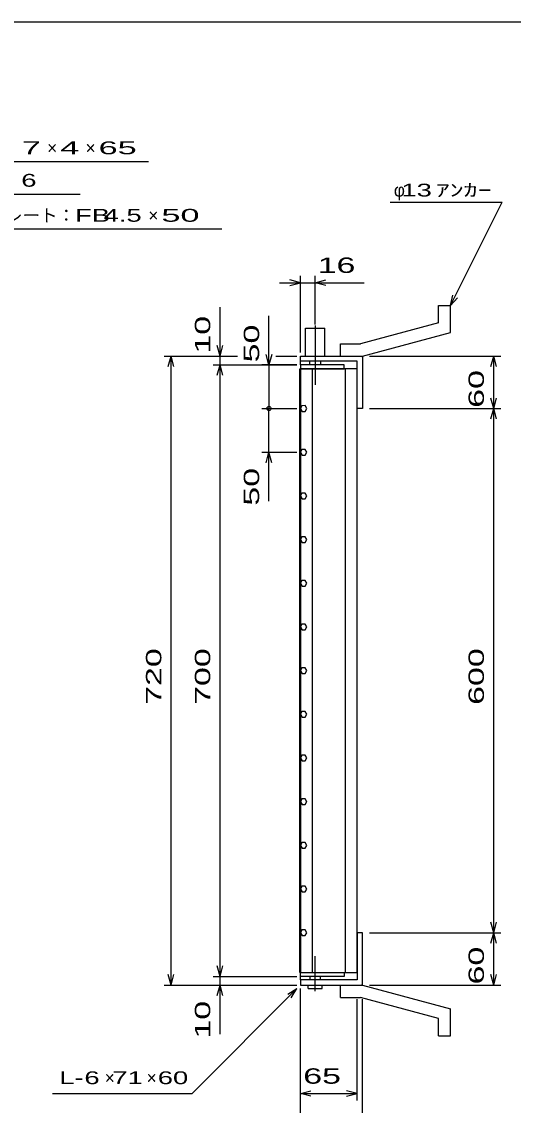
# Model space of a CAD drawing. Units: millimetres, scale not verified. Extents: x -1456 to 1385, y -1026 to 843.
# Drawn here: x -487 to 76, y -398 to 843 of the extents above; entities that cross this region are included whole.
import ezdxf
from ezdxf.enums import TextEntityAlignment as Align

# ---------------------------------------------------------------- set-up
doc = ezdxf.new("R2010")
doc.units = ezdxf.units.MM
doc.header["$LTSCALE"] = 8
doc.linetypes.add('LONG_DASHED_DOTTED', pattern=[15.25, 12, -1.5, 0.25, -1.5])
for name, color, linetype, lineweight in [('0_2', 150, 'Continuous', 25), ('16', 3, 'Continuous', 25), ('19', 6, 'Continuous', 25), ('22', 4, 'Continuous', 25)]:
    doc.layers.add(name, color=color, linetype=linetype, lineweight=lineweight)
doc.styles.add('ベクトル', font='')
doc.styles.get('ベクトル').set_extended_font_data('ベクトル')

msp = doc.modelspace()

# ---------------------------------------------------------------- linework, layer by layer
at = {"layer": '0_2'}
msp.add_line((-1383.2, 842.8), (1384.8, 842.8), dxfattribs=at)
at = {"layer": '16'}
for p, q in [((-117.923, 450.038), (-167.923, 450.038)), ((-167.923, 450.038), (-167.923, 445.538)), ((-117.923, 445.538), (-117.923, 450.038)), ((-168.623, -245.462), (-168.623, 445.538)), ((-168.623, 445.538), (-167.923, 445.538)), ((-167.923, 445.538), (-117.923, 445.538)), ((-167.923, 445.538), (-167.923, -245.462)), ((-102.923, 445.538), (-167.923, 445.538)), ((-154.423, 445.538), (-154.423, -245.462)), ((-116.423, -245.462), (-116.423, 445.538)), ((-102.923, -245.462), (-102.923, 445.538)), ((-166.069, 403.273), (-167.922, 400.013)), ((-167.922, 400.013), (-166.026, 396.778)), ((-162.319, 403.298), (-166.069, 403.273)), ((-160.423, 400.038), (-162.319, 403.298)), ((-162.276, 396.803), (-160.423, 400.063)), ((-166.026, 396.778), (-162.276, 396.803)), ((-166.069, 353.273), (-167.922, 350.013)), ((-167.922, 350.013), (-166.026, 346.778)), ((-162.319, 353.298), (-166.069, 353.273)), ((-160.423, 350.038), (-162.319, 353.298)), ((-162.276, 346.803), (-160.423, 350.063)), ((-166.026, 346.778), (-162.276, 346.803)), ((-166.069, 303.273), (-167.922, 300.013)), ((-167.922, 300.013), (-166.026, 296.778)), ((-162.319, 303.298), (-166.069, 303.273)), ((-160.423, 300.038), (-162.319, 303.298)), ((-162.276, 296.803), (-160.423, 300.063)), ((-166.026, 296.778), (-162.276, 296.803)), ((-166.069, 253.273), (-167.922, 250.013)), ((-167.922, 250.013), (-166.026, 246.778)), ((-162.319, 253.298), (-166.069, 253.273)), ((-160.423, 250.038), (-162.319, 253.298)), ((-162.276, 246.803), (-160.423, 250.063)), ((-166.026, 246.778), (-162.276, 246.803)), ((-166.069, 203.273), (-167.922, 200.013)), ((-167.922, 200.013), (-166.026, 196.778)), ((-162.319, 203.298), (-166.069, 203.273)), ((-160.423, 200.038), (-162.319, 203.298)), ((-162.276, 196.803), (-160.423, 200.063)), ((-166.026, 196.778), (-162.276, 196.803)), ((-166.069, 153.273), (-167.922, 150.013)), ((-167.922, 150.013), (-166.026, 146.778)), ((-162.319, 153.298), (-166.069, 153.273)), ((-160.423, 150.038), (-162.319, 153.298)), ((-162.276, 146.803), (-160.423, 150.063)), ((-166.026, 146.778), (-162.276, 146.803)), ((-166.069, 103.273), (-167.922, 100.013)), ((-167.922, 100.013), (-166.026, 96.778)), ((-162.319, 103.298), (-166.069, 103.273)), ((-160.423, 100.038), (-162.319, 103.298)), ((-162.276, 96.803), (-160.423, 100.063)), ((-166.026, 96.778), (-162.276, 96.803)), ((-166.069, 53.273), (-167.922, 50.013)), ((-167.922, 50.013), (-166.026, 46.778)), ((-162.319, 53.298), (-166.069, 53.273)), ((-160.423, 50.038), (-162.319, 53.298)), ((-162.276, 46.803), (-160.423, 50.063)), ((-166.026, 46.778), (-162.276, 46.803)), ((-166.069, 3.273), (-167.922, 0.013)), ((-167.922, 0.013), (-166.026, -3.222)), ((-162.319, 3.298), (-166.069, 3.273)), ((-160.423, 0.038), (-162.319, 3.298)), ((-162.276, -3.197), (-160.423, 0.063)), ((-166.026, -3.222), (-162.276, -3.197)), ((-166.069, -46.727), (-167.922, -49.987)), ((-162.319, -46.702), (-166.069, -46.727)), ((-160.423, -49.962), (-162.319, -46.702)), ((-167.922, -49.987), (-166.026, -53.222)), ((-166.026, -53.222), (-162.276, -53.197)), ((-162.276, -53.197), (-160.423, -49.937)), ((-166.069, -96.727), (-167.922, -99.987)), ((-162.319, -96.702), (-166.069, -96.727)), ((-160.423, -99.962), (-162.319, -96.702)), ((-167.922, -99.987), (-166.026, -103.222)), ((-166.026, -103.222), (-162.276, -103.197)), ((-162.276, -103.197), (-160.423, -99.937)), ((-166.069, -146.727), (-167.922, -149.987)), ((-162.319, -146.702), (-166.069, -146.727)), ((-160.423, -149.962), (-162.319, -146.702)), ((-167.922, -149.987), (-166.026, -153.222)), ((-166.026, -153.222), (-162.276, -153.197)), ((-162.276, -153.197), (-160.423, -149.937)), ((-166.069, -196.727), (-167.922, -199.987)), ((-162.319, -196.702), (-166.069, -196.727)), ((-160.423, -199.962), (-162.319, -196.702)), ((-167.922, -199.987), (-166.026, -203.222)), ((-166.026, -203.222), (-162.276, -203.197)), ((-162.276, -203.197), (-160.423, -199.937)), ((-167.923, -245.462), (-168.623, -245.462)), ((-167.923, -245.462), (-117.923, -245.462)), ((-167.923, -249.962), (-167.923, -245.462)), ((-167.923, -245.462), (-102.923, -245.462)), ((-117.923, -245.462), (-117.923, -249.962)), ((-117.923, -249.962), (-167.923, -249.962))]:
    msp.add_line(p, q, dxfattribs=at)
at = {"layer": '19'}
for p, q in [((-9.923, 518.038), (4.077, 518.038)), ((-9.923, 498.038), (-9.923, 518.038)), ((4.077, 487.038), (4.077, 518.038)), ((-9.923, 498.038), (-98.923, 474.038)), ((-161.923, 460.038), (-161.923, 492.038)), ((-161.923, 492.038), (-139.923, 492.038)), ((-139.923, 460.038), (-139.923, 492.038)), ((-96.923, 460.038), (4.077, 487.038)), ((-121.923, 474.038), (-98.923, 474.038)), ((-121.923, 460.038), (-121.923, 474.038)), ((-167.923, 450.038), (-167.923, 460.038)), ((-167.923, 454.038), (-167.923, 460.038)), ((-167.923, 460.038), (-97.923, 460.038)), ((-121.923, 460.038), (-96.923, 460.038)), ((-97.923, 460.038), (-96.923, 459.038)), ((-96.923, 459.038), (-96.923, 400.038)), ((-102.923, 454.038), (-167.923, 454.038)), ((-156.923, 450.038), (-156.923, 454.038)), ((-144.923, 454.038), (-144.923, 450.038)), ((-102.923, 400.038), (-102.923, 454.038)), ((-96.923, 400.038), (-102.923, 400.038)), ((-96.923, -199.962), (-102.923, -199.962)), ((-102.923, -199.962), (-102.923, -253.962)), ((-96.923, -258.962), (-96.923, -199.962)), ((-167.923, -253.962), (-167.923, -243.962)), ((-167.923, -253.962), (-167.923, -259.962)), ((-102.923, -253.962), (-167.923, -253.962)), ((-167.923, -259.962), (-97.923, -259.962)), ((-158.923, -263.962), (-158.923, -259.962)), ((-156.923, -249.962), (-156.923, -253.962)), ((-144.923, -253.962), (-144.923, -249.962)), ((-142.923, -263.962), (-142.923, -259.962)), ((-121.923, -259.962), (-96.923, -259.962)), ((-121.923, -273.962), (-121.923, -259.962)), ((-97.923, -259.962), (-96.923, -258.962)), ((-96.923, -259.962), (4.077, -286.962)), ((-158.923, -263.962), (-142.923, -263.962)), ((-121.923, -273.962), (-98.923, -273.962)), ((-9.923, -297.962), (-98.923, -273.962)), ((4.077, -317.962), (4.077, -286.962)), ((-9.923, -317.962), (-9.923, -297.962)), ((-9.923, -317.962), (4.077, -317.962))]:
    msp.add_line(p, q, dxfattribs=at)
at = {"layer": '19', "linetype": 'LONG_DASHED_DOTTED'}
for p, q in [((-150.923, 495.038), (-150.923, 427.038)), ((-150.923, -266.962), (-150.923, -226.962))]:
    msp.add_line(p, q, dxfattribs=at)
at = {"layer": '22'}
for p, q in [((-709.823, 682.788), (-341.823, 682.788)), ((-656.197, 645.538), (-420.197, 645.538)), ((-64.923, 636.038), (63.077, 636.038)), ((4.077, 518.038), (63.077, 636.038)), ((-593.923, 605.538), (-257.923, 605.538)), ((-167.923, 544.038), (-179.923, 547.238)), ((-167.923, 464.038), (-167.923, 552.038)), ((-150.923, 496.034), (-150.923, 552.038)), ((-150.923, 544.038), (-138.923, 547.238)), ((-191.923, 544.038), (-167.923, 544.038)), ((-179.923, 540.838), (-167.923, 544.038)), ((-167.923, 544.038), (-150.923, 544.038)), ((-138.923, 540.838), (-150.923, 544.038)), ((-150.923, 544.038), (-94.923, 544.038)), ((4.077, 518.038), (6.477, 529.718)), ((4.077, 518.038), (12.077, 526.838)), ((-259.923, 460.038), (-259.923, 516.038)), ((-203.923, 450.038), (-203.923, 506.038)), ((-259.923, 460.038), (-263.123, 472.038)), ((-259.923, 460.038), (-256.723, 472.038)), ((-323.923, 460.038), (-239.923, 460.038)), ((-319.123, 448.038), (-315.923, 460.038)), ((-312.723, 448.038), (-315.923, 460.038)), ((-315.923, -259.962), (-315.923, 460.038)), ((-267.923, 460.038), (-239.923, 460.038)), ((-259.923, 450.038), (-259.923, 460.038)), ((-203.923, 450.038), (-207.123, 462.038)), ((-200.723, 462.038), (-203.923, 450.038)), ((-195.923, 460.038), (-171.923, 460.038)), ((-195.923, 460.038), (-171.923, 460.038)), ((-88.923, 460.038), (61.477, 460.038)), ((50.277, 448.038), (53.477, 460.038)), ((56.677, 448.038), (53.477, 460.038)), ((53.477, 400.038), (53.477, 460.038)), ((-267.923, 450.038), (-171.923, 450.038)), ((-263.123, 438.038), (-259.923, 450.038)), ((-256.723, 438.038), (-259.923, 450.038)), ((-259.923, -249.962), (-259.923, 450.038)), ((-171.923, 450.038), (-211.923, 450.038)), ((-203.923, 450.038), (-203.923, 400.038)), ((53.477, 400.038), (50.277, 412.038)), ((53.477, 400.038), (56.677, 412.038)), ((-211.923, 400.038), (-171.923, 400.038)), ((-203.923, 350.038), (-203.923, 400.038)), ((-88.923, 400.038), (61.477, 400.038)), ((50.277, 388.038), (53.477, 400.038)), ((56.677, 388.038), (53.477, 400.038)), ((53.477, -199.962), (53.477, 400.038)), ((-211.923, 350.038), (-171.923, 350.038)), ((-207.123, 338.038), (-203.923, 350.038)), ((-200.723, 338.038), (-203.923, 350.038)), ((-203.923, 294.038), (-203.923, 350.038)), ((53.477, -199.962), (50.277, -187.962)), ((53.477, -199.962), (56.677, -187.962)), ((-88.923, -199.962), (61.477, -199.962)), ((50.277, -211.962), (53.477, -199.962)), ((56.677, -211.962), (53.477, -199.962)), ((53.477, -259.962), (53.477, -199.962)), ((-315.923, -259.962), (-319.123, -247.962)), ((-315.923, -259.962), (-312.723, -247.962)), ((-259.923, -249.962), (-263.123, -237.962)), ((-259.923, -249.962), (-256.723, -237.962)), ((53.477, -259.962), (50.277, -247.962)), ((53.477, -259.962), (56.677, -247.962)), ((-323.923, -259.962), (-171.923, -259.962)), ((-267.923, -249.962), (-171.923, -249.962)), ((-267.923, -259.962), (-171.923, -259.962)), ((-263.123, -271.962), (-259.923, -259.962)), ((-259.923, -259.962), (-259.923, -249.962)), ((-256.723, -271.962), (-259.923, -259.962)), ((-259.923, -315.962), (-259.923, -259.962)), ((-88.923, -259.962), (61.477, -259.962)), ((-291.923, -383.962), (-171.923, -263.962)), ((-182.323, -270.362), (-171.923, -263.962)), ((-178.323, -274.362), (-171.923, -263.962)), ((-167.923, -391.962), (-167.923, -263.962)), ((-167.923, -447.962), (-167.923, -263.962)), ((-102.923, -391.962), (-102.923, -276.162)), ((-96.923, -447.962), (-96.923, -276.162)), ((-451.923, -383.962), (-291.923, -383.962)), ((-167.923, -383.962), (-155.923, -380.762)), ((-155.923, -387.162), (-167.923, -383.962)), ((-167.923, -383.962), (-102.923, -383.962)), ((-102.923, -383.962), (-114.923, -380.762)), ((-114.923, -387.162), (-102.923, -383.962))]:
    msp.add_line(p, q, dxfattribs=at)
msp.add_circle((-203.923, 400.038), 2.4, dxfattribs=at)

# ---------------------------------------------------------------- texts
at = {"layer": '22', "color": 2, "style": 'ベクトル'}
for s, height, width, p in [(' 7 ', 14.66, 2, (-497.823, 698.388)), (' 4 ', 14.66, 2, (-453.823, 698.388)), (' 65 ', 14.66, 2, (-409.823, 698.388)), (' 6', 14.66, 1.6, (-496.197, 661.222)), (' 13 ', 14.66, 1.6, (-60.923, 650.038)), ('ｱﾝｶｰ', 14.66, 1.6, (-12.923, 650.038)), ('FB', 14.66, 1.6, (-425.923, 621.138)), (' 4.5 ', 14.66, 1.6, (-401.923, 621.138)), (' 50 ', 14.66, 2, (-337.923, 621.138)), (' 16 ', 17.6, 1.65, (-158.923, 564.038)), ('L-', 14.66, 1.6, (-443.923, -365.962)), (' 6 ', 14.66, 1.6, (-423.923, -365.962)), (' 71 ', 14.66, 1.6, (-391.923, -365.962)), (' 60 ', 14.66, 1.6, (-339.923, -365.962)), (' 65 ', 17.6, 1.65, (-175.423, -363.962))]:
    msp.add_text(s, height=height, dxfattribs=dict(at, width=width)).set_placement(p, align=Align.MIDDLE_LEFT)
for s, p in [('×', (-457.823, 698.388)), ('×', (-413.823, 698.388)), ('φ', (-60.923, 650.038)), ('エンドプレート：', (-585.923, 621.138)), ('×', (-341.923, 621.138)), ('×', (-391.923, -365.962)), ('×', (-343.923, -365.962))]:
    msp.add_text(s, height=14.66, dxfattribs=at).set_placement(p, align=Align.MIDDLE_LEFT)
at = {"layer": '22', "color": 2, "style": 'ベクトル', "width": 1.65}
for s, p in [(' 10 ', (-279.923, 452.038)), (' 50 ', (-223.923, 442.038)), (' 60 ', (33.477, 390.038)), (' 50 ', (-223.923, 278.038)), (' 720 ', (-335.923, 50.038)), (' 700 ', (-279.923, 50.038)), (' 600 ', (33.477, 50.038)), (' 60 ', (33.477, -269.962)), (' 10 ', (-279.923, -331.962))]:
    msp.add_text(s, height=17.6, rotation=90, dxfattribs=at).set_placement(p, align=Align.MIDDLE_LEFT)

doc.saveas('drawing.dxf')
